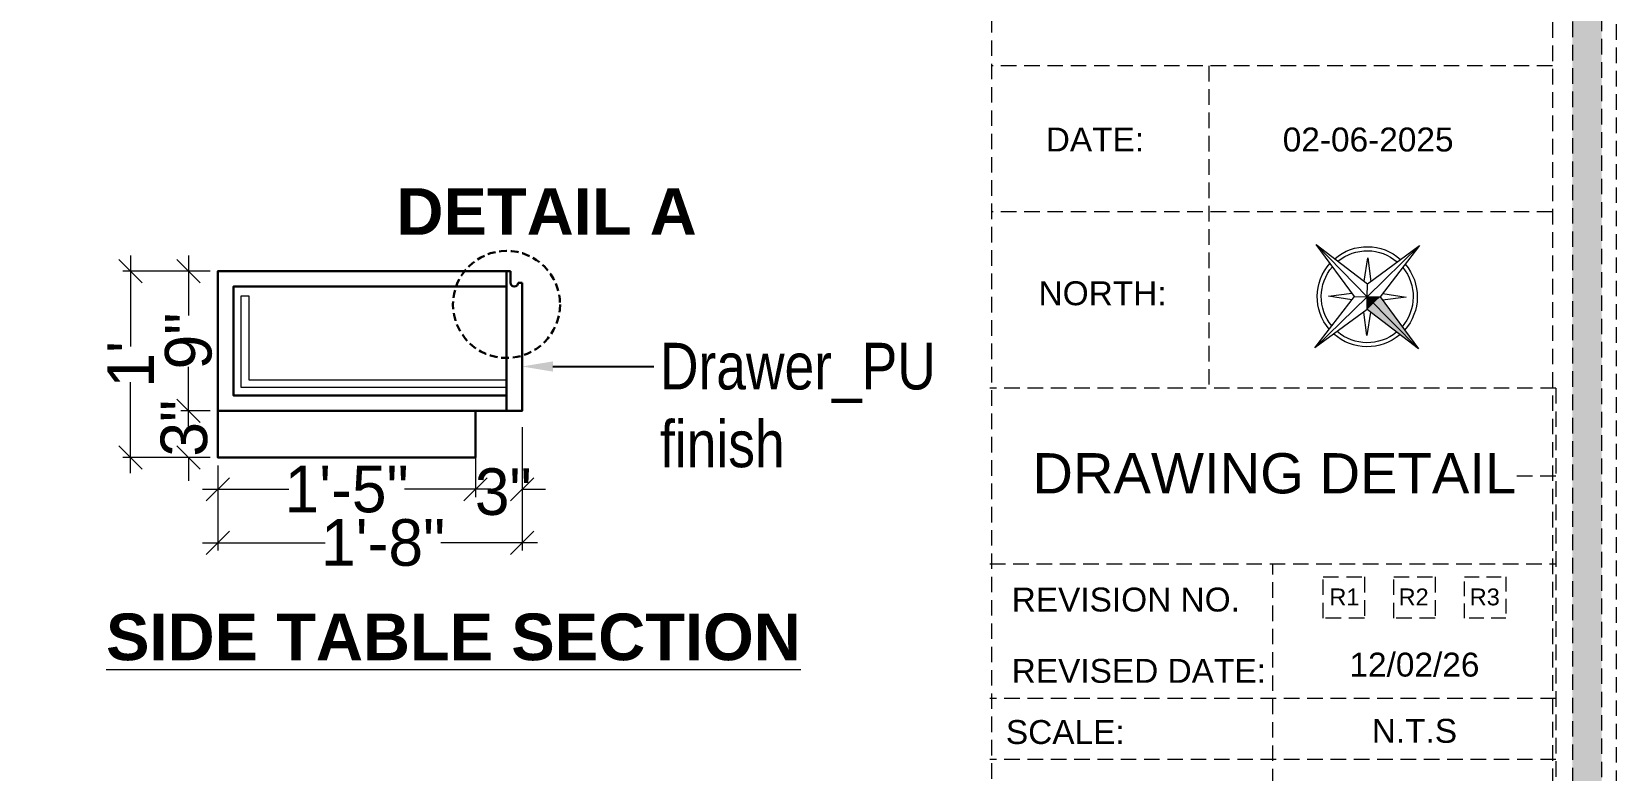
# Model space of a CAD drawing. Header units: millimetres. Extents: x 56222 to 3066687, y -650199 to -121287.
# Drawn here: x 133968 to 134069.9, y -184006.4 to -183958.9 of the extents above; entities that cross this region are included whole.
import ezdxf
from ezdxf import colors
from ezdxf.entities.mleader import LeaderData, LeaderLine
from ezdxf.enums import TextEntityAlignment as Align
from ezdxf.math import Vec2, Vec3

# ---------------------------------------------------------------- set-up
doc = ezdxf.new("R2010")
doc.units = ezdxf.units.MM
doc.header["$MEASUREMENT"] = 0
doc.header["$PDMODE"] = 35
doc.linetypes.add('DASHED', pattern=[0.75, 0.5, -0.25])
doc.linetypes.add('DASHEDX2', pattern=[1.5, 1, -0.5])
doc.layers.get('Defpoints').update_dxf_attribs({"color": 220})
for name, color, linetype, lineweight in [('DIM.', 250, 'Continuous', 13), ('Dimension', 10, 'DASHEDX2', 20), ('FURNITURE', 32, 'Continuous', 9), ('furniture dimensions', 1, 'DASHED', 0), ('NAME PLATE', 7, 'Continuous', 25), ('Text', 7, 'Continuous', 15), ('title block', 7, 'Continuous', 9), ('wall', 7, 'Continuous', 30)]:
    doc.layers.add(name, color=color, linetype=linetype, lineweight=lineweight)
doc.styles.add('Arial', font='arial.ttf')
doc.styles.add('century g', font='GOTHIC.TTF')
doc.styles.get("Standard").update_dxf_attribs({"font": 'arial.ttf', "height": 6})
doc.styles.add('style4', font='ARIALN.TTF')
doc.dimstyles.new('Archana', dxfattribs={"dimtxt": 2, "dimasz": 0.75, "dimexe": 0.5, "dimexo": 0.5, "dimgap": 0, "dimtad": 0, "dimzin": 0, "dimdsep": 46, "dimlunit": 4, "dimtxsty": 'century g', "dimblk": 'OBLIQUE', "dimcen": 0, "dimdle": 1, "dimclrd": 256, "dimclre": 256, "dimclrt": 256, "dimadec": 0, "dimazin": 0, "dimtfac": 1, "dimtofl": 0, "dimtmove": 1, "dimatfit": 3, "dimfxl": 1, "dimfxlon": 1, "dimtolj": 1, "dimtzin": 0, "dimlwd": -1, "dimlwe": -1, "dimarcsym": 0})

# ---------------------------------------------------------------- blocks, each defined once
blk = doc.blocks.new('_Oblique')
at = {"layer": 'wall', "color": 0, "lineweight": -2}
blk.add_line((-0.5, -0.5), (0.5, 0.5), dxfattribs=at)
blk = doc.blocks.new('*D267')
at = {"layer": 'Defpoints', "color": 0, "linetype": 'Continuous', "lineweight": 30, "transparency": 16777216}
for p in [(133996.53, -183983.27), (133979.96, -183986.27), (133996.53, -183988.31)]:
    blk.add_point(p, dxfattribs=at)
at = {"layer": 'furniture dimensions', "color": 5, "linetype": 'Continuous', "transparency": 16777216}
for p, q in [((133996.53, -183984.31), (133996.53, -183988.81)), ((133978.96, -183988.31), (133984.52, -183988.31)), ((133997.53, -183988.31), (133991.96, -183988.31))]:
    blk.add_line(p, q, dxfattribs=at)
at = {"layer": 'furniture dimensions', "color": 5, "linetype": 'ByBlock', "transparency": 16777216}
blk.add_line((133979.96, -183986.77), (133979.96, -183988.81), dxfattribs=at)
at = {"layer": 'furniture dimensions', "color": 5, "linetype": 'Continuous', "transparency": 16777216, "xscale": 1.5, "yscale": 1.5, "zscale": 1.5, "rotation": 180}
blk.add_blockref('_Oblique', (133979.96, -183988.31), dxfattribs=at)
at = {"layer": 'furniture dimensions', "color": 5, "linetype": 'Continuous', "transparency": 16777216, "xscale": 1.5, "yscale": 1.5, "zscale": 1.5}
blk.add_blockref('_Oblique', (133996.53, -183988.31), dxfattribs=at)
at = {"layer": 'furniture dimensions', "linetype": 'Continuous', "lineweight": 0, "transparency": 16777216, "insert": (133988.24, -183988.31), "char_height": 3, "attachment_point": 5, "style": 'century g'}
blk.add_mtext('\\A1;1\'-5"', dxfattribs=at)
blk = doc.blocks.new('*D268')
at = {"layer": 'Defpoints', "color": 0, "linetype": 'Continuous', "lineweight": 30, "transparency": 16777216}
for p in [(133999.53, -183983.27), (133996.53, -183986.27), (133999.53, -183988.31)]:
    blk.add_point(p, dxfattribs=at)
at = {"layer": 'furniture dimensions', "color": 5, "linetype": 'Continuous', "transparency": 16777216}
for p, q in [((133999.53, -183984.31), (133999.53, -183988.81)), ((133996.53, -183988.31), (133995.03, -183988.31)), ((133999.53, -183988.31), (134001.03, -183988.31))]:
    blk.add_line(p, q, dxfattribs=at)
at = {"layer": 'furniture dimensions', "color": 5, "linetype": 'ByBlock', "transparency": 16777216}
blk.add_line((133996.53, -183986.77), (133996.53, -183988.81), dxfattribs=at)
at = {"layer": 'furniture dimensions', "color": 5, "linetype": 'Continuous', "transparency": 16777216, "xscale": 1.5, "yscale": 1.5, "zscale": 1.5}
blk.add_blockref('_Oblique', (133996.53, -183988.31), dxfattribs=at)
at = {"layer": 'furniture dimensions', "color": 5, "linetype": 'Continuous', "transparency": 16777216, "xscale": 1.5, "yscale": 1.5, "zscale": 1.5, "rotation": 180}
blk.add_blockref('_Oblique', (133999.53, -183988.31), dxfattribs=at)
at = {"layer": 'furniture dimensions', "linetype": 'Continuous', "lineweight": 0, "transparency": 16777216, "insert": (133998.32, -183988.48), "char_height": 3, "attachment_point": 5, "style": 'century g'}
blk.add_mtext('\\A1;3"', dxfattribs=at)
blk = doc.blocks.new('*D269')
at = {"layer": 'Defpoints', "color": 0, "linetype": 'Continuous', "lineweight": 30, "transparency": 16777216}
for p in [(133978.07, -183983.27), (133979.96, -183983.27), (133979.96, -183986.27)]:
    blk.add_point(p, dxfattribs=at)
at = {"layer": 'furniture dimensions', "color": 5, "linetype": 'Continuous', "transparency": 16777216}
for p, q in [((133978.07, -183983.27), (133978.07, -183981.77)), ((133979.46, -183983.27), (133977.57, -183983.27)), ((133978.07, -183986.27), (133978.07, -183987.77))]:
    blk.add_line(p, q, dxfattribs=at)
at = {"layer": 'furniture dimensions', "color": 5, "linetype": 'ByBlock', "transparency": 16777216}
blk.add_line((133979.46, -183986.27), (133977.57, -183986.27), dxfattribs=at)
at = {"layer": 'furniture dimensions', "color": 5, "linetype": 'Continuous', "transparency": 16777216, "xscale": 1.5, "yscale": 1.5, "zscale": 1.5}
for p, rotation in [((133978.07, -183983.27), 270), ((133978.07, -183986.27), 90)]:
    blk.add_blockref('_Oblique', p, dxfattribs=dict(at, rotation=rotation))
at = {"layer": 'furniture dimensions', "linetype": 'Continuous', "lineweight": 0, "transparency": 16777216, "insert": (133977.79, -183984.38), "char_height": 3, "attachment_point": 5, "rotation": 90, "style": 'century g'}
blk.add_mtext('\\A1;3"', dxfattribs=at)
blk = doc.blocks.new('*D270')
at = {"layer": 'Defpoints', "color": 0, "linetype": 'Continuous', "lineweight": 30, "transparency": 16777216}
for p in [(133978.07, -183974.27), (133979.96, -183974.27), (133979.96, -183983.27)]:
    blk.add_point(p, dxfattribs=at)
at = {"layer": 'furniture dimensions', "color": 5, "linetype": 'Continuous', "transparency": 16777216}
for p, q in [((133978.07, -183973.27), (133978.07, -183977.12)), ((133979.46, -183974.27), (133977.57, -183974.27)), ((133978.07, -183984.27), (133978.07, -183980.42))]:
    blk.add_line(p, q, dxfattribs=at)
at = {"layer": 'furniture dimensions', "color": 5, "linetype": 'ByBlock', "transparency": 16777216}
blk.add_line((133979.46, -183983.27), (133977.57, -183983.27), dxfattribs=at)
at = {"layer": 'furniture dimensions', "color": 5, "linetype": 'Continuous', "transparency": 16777216, "xscale": 1.5, "yscale": 1.5, "zscale": 1.5}
for p, rotation in [((133978.07, -183974.27), 90), ((133978.07, -183983.27), 270)]:
    blk.add_blockref('_Oblique', p, dxfattribs=dict(at, rotation=rotation))
at = {"layer": 'furniture dimensions', "linetype": 'Continuous', "lineweight": 0, "transparency": 16777216, "insert": (133978.07, -183978.77), "char_height": 3, "attachment_point": 5, "rotation": 90, "style": 'century g'}
blk.add_mtext('\\A1;9"', dxfattribs=at)
blk = doc.blocks.new('*D271')
at = {"layer": 'Defpoints', "color": 0, "linetype": 'Continuous', "lineweight": 30, "transparency": 16777216}
for p in [(133979.96, -183974.27), (133974.34, -183986.27), (133979.96, -183986.27)]:
    blk.add_point(p, dxfattribs=at)
at = {"layer": 'furniture dimensions', "color": 5, "linetype": 'Continuous', "transparency": 16777216}
for p, q in [((133974.34, -183973.27), (133974.34, -183979.12)), ((133974.34, -183987.27), (133974.34, -183981.41)), ((133978.34, -183986.27), (133973.84, -183986.27))]:
    blk.add_line(p, q, dxfattribs=at)
at = {"layer": 'furniture dimensions', "color": 5, "linetype": 'ByBlock', "transparency": 16777216}
blk.add_line((133978.34, -183974.27), (133973.84, -183974.27), dxfattribs=at)
at = {"layer": 'furniture dimensions', "color": 5, "linetype": 'Continuous', "transparency": 16777216, "xscale": 1.5, "yscale": 1.5, "zscale": 1.5}
for p, rotation in [((133974.34, -183974.27), 90), ((133974.34, -183986.27), 270)]:
    blk.add_blockref('_Oblique', p, dxfattribs=dict(at, rotation=rotation))
at = {"layer": 'furniture dimensions', "linetype": 'Continuous', "lineweight": 0, "transparency": 16777216, "insert": (133974.34, -183980.27), "char_height": 3, "attachment_point": 5, "rotation": 90, "style": 'century g'}
blk.add_mtext("\\A1;1'", dxfattribs=at)
blk = doc.blocks.new('*D272')
at = {"layer": 'Defpoints', "color": 0, "linetype": 'Continuous', "lineweight": 30, "transparency": 16777216}
for p in [(133999.53, -183983.27), (133979.96, -183986.27), (133999.53, -183991.75)]:
    blk.add_point(p, dxfattribs=at)
at = {"layer": 'furniture dimensions', "color": 5, "linetype": 'ByBlock', "transparency": 16777216}
blk.add_line((133979.96, -183987.75), (133979.96, -183992.25), dxfattribs=at)
at = {"layer": 'furniture dimensions', "color": 5, "linetype": 'Continuous', "transparency": 16777216}
for p, q in [((133999.53, -183987.75), (133999.53, -183992.25)), ((133978.96, -183991.75), (133986.87, -183991.75)), ((134000.53, -183991.75), (133994.31, -183991.75))]:
    blk.add_line(p, q, dxfattribs=at)
at = {"layer": 'furniture dimensions', "color": 5, "linetype": 'Continuous', "transparency": 16777216, "xscale": 1.5, "yscale": 1.5, "zscale": 1.5, "rotation": 180}
blk.add_blockref('_Oblique', (133979.96, -183991.75), dxfattribs=at)
at = {"layer": 'furniture dimensions', "color": 5, "linetype": 'Continuous', "transparency": 16777216, "xscale": 1.5, "yscale": 1.5, "zscale": 1.5}
blk.add_blockref('_Oblique', (133999.53, -183991.75), dxfattribs=at)
at = {"layer": 'furniture dimensions', "linetype": 'Continuous', "lineweight": 0, "transparency": 16777216, "insert": (133990.59, -183991.75), "char_height": 3, "attachment_point": 5, "style": 'century g'}
blk.add_mtext('\\A1;1\'-8"', dxfattribs=at)
blk = doc.blocks.new('aggerg')
at = {"layer": 'Dimension', "color": 42, "true_color": 0xd39e00}
blk.add_lwpolyline([(-1.41, 1.41), (1.41, 1.41), (1.41, -1.41), (-1.41, -1.41)], close=True, dxfattribs=at)
at = {"layer": 'NAME PLATE', "lineweight": 0, "insert": (-0.03, 0.62), "char_height": 1.151, "width": 2.2458, "attachment_point": 2, "style": 'Arial'}
blk.add_mtext('R3', dxfattribs=at)
blk = doc.blocks.new('4t')
at = {"transparency": 33554607}
h = blk.add_hatch(color=1, dxfattribs=at)
h.dxf.hatch_style = 1
h.paths.add_polyline_path([(45531.33, -35822.29), (45529.23, -35821.83), (45528.09, -35837.01)])
h = blk.add_hatch(color=1, dxfattribs=at)
h.dxf.hatch_style = 1
h.paths.add_polyline_path([(45533.44, -35822.75), (45531.33, -35822.29), (45528.09, -35837.01)])
h = blk.add_hatch(color=1, dxfattribs=at)
h.dxf.hatch_style = 1
h.paths.add_polyline_path([(45531.8, -35820.19), (45529.23, -35821.83), (45531.33, -35822.29)])
h = blk.add_hatch(color=1, dxfattribs=at)
h.dxf.hatch_style = 1
h.paths.add_polyline_path([(45531.8, -35820.19), (45531.33, -35822.29), (45533.44, -35822.75)])
at = {"layer": 'title block', "color": 7, "lineweight": 9}
for p, q in [((45535.51, -35803.37), (45530.16, -35817.62)), ((45535.51, -35803.37), (45531.8, -35820.19)), ((45534.36, -35818.55), (45535.51, -35803.37)), ((45530.5, -35816.7), (45526.88, -35812.49)), ((45526.88, -35812.49), (45529.18, -35817.55)), ((45539.5, -35815.27), (45534.44, -35817.57)), ((45535.28, -35818.89), (45539.5, -35815.27)), ((45530.16, -35817.62), (45514.98, -35816.48)), ((45514.98, -35816.48), (45529.23, -35821.83)), ((45514.98, -35816.48), (45531.8, -35820.19)), ((45531.8, -35820.19), (45530.16, -35817.62)), ((45534.36, -35818.55), (45531.8, -35820.19)), ((45548.62, -35823.9), (45534.36, -35818.55)), ((45528.31, -35821.48), (45524.1, -35825.11)), ((45524.1, -35825.11), (45529.16, -35822.81)), ((45531.8, -35820.19), (45528.09, -35837.01)), ((45529.23, -35821.83), (45528.09, -35837.01)), ((45528.09, -35837.01), (45533.44, -35822.75)), ((45531.8, -35820.19), (45529.23, -35821.83)), ((45533.44, -35822.75), (45531.8, -35820.19)), ((45531.8, -35820.19), (45548.62, -35823.9)), ((45533.44, -35822.75), (45548.62, -35823.9)), ((45536.71, -35827.89), (45534.42, -35822.83)), ((45533.09, -35823.67), (45536.71, -35827.89))]:
    blk.add_line(p, q, dxfattribs=at)
for radius, start, end in [(11.79, 81.36, 163.7665), (10.83, 82.4286, 162.6979), (10.83, 352.4286, 72.6979), (11.79, 351.36, 73.7665), (11.79, 171.36, 253.7665), (10.83, 172.4286, 252.6979), (11.79, 261.36, 343.7665), (10.83, 262.4286, 342.6979)]:
    blk.add_arc((45531.8, -35820.19), radius, start, end, dxfattribs=at)

msp = doc.modelspace()

# ---------------------------------------------------------------- hatches: boundary and pattern name
at = {"layer": 'Dimension', "true_color": 0xd39e00}
h = msp.add_hatch(color=42, dxfattribs=at)
h.paths.add_polyline_path([(133800.428, -183882.832), (133800.428, -184071.87), (134068.996, -184071.87), (134068.996, -183882.832)])
h.paths.add_polyline_path([(133802.313, -183884.716), (134067.111, -183884.716), (134067.111, -184069.985), (133802.313, -184069.985)], flags=16)

# ---------------------------------------------------------------- linework, layer by layer
at = {"layer": 'Dimension', "color": 42, "true_color": 0xd39e00}
for p, q in [((134065.835, -183961.077, 0.119), (134029.747, -183961.077, 0.119)), ((134043.71, -183961.077, 0.119), (134043.71, -183981.795, 0.119)), ((134065.835, -183970.455, 0.119), (134029.747, -183970.455, 0.119)), ((134066.054, -183981.795, 0.119), (134029.636, -183981.795, 0.119)), ((134066.054, -183981.795, 0.119), (134066.054, -184014.78, 0.119)), ((134063.542, -183987.45, 0.119), (134066.054, -183987.45, 0.119)), ((134029.636, -183993.104, 0.119), (134066.054, -183993.104, 0.119)), ((134047.845, -184014.78, 0.119), (134047.845, -183993.104, 0.119)), ((134066.054, -184001.775, 0.119), (134029.636, -184001.775, 0.119)), ((134066.054, -184005.679, 0.119), (134029.636, -184005.679, 0.119))]:
    msp.add_line(p, q, dxfattribs=at)
at = {"layer": 'Dimension', "color": 42, "true_color": 0xd39e00, "elevation": 0.119}
for points in [[(133799.486, -183881.889), (134069.938, -183881.889), (134069.938, -184072.812), (133799.486, -184072.812)], [(133800.428, -183882.832), (134068.996, -183882.832), (134068.996, -184071.87), (133800.428, -184071.87)], [(133802.313, -183884.716), (134067.111, -183884.716), (134067.111, -184069.985), (133802.313, -184069.985)], [(134029.747, -184068.433), (134029.747, -183886.268), (134065.835, -183886.268), (134065.835, -184068.433)], [(134051.068, -183993.943), (134053.726, -183993.943), (134053.726, -183996.601), (134051.068, -183996.601)], [(134055.62, -183993.943), (134058.278, -183993.943), (134058.278, -183996.601), (134055.62, -183996.601)]]:
    msp.add_lwpolyline(points, close=True, dxfattribs=at)
at = {"layer": 'FURNITURE', "lineweight": 30, "ltscale": 0.5}
for p, q in [((133998.529, -183974.267), (133998.529, -183983.267)), ((133998.779, -183974.267), (133998.529, -183974.267)), ((133998.779, -183975.017), (133998.779, -183974.267)), ((133999.279, -183975.017), (133999.529, -183975.017))]:
    msp.add_line(p, q, dxfattribs=at)
for points in [[(133999.529, -183975.017), (133999.529, -183983.267), (133979.958, -183983.267), (133979.958, -183974.267), (133998.529, -183974.267)], [(133998.529, -183982.267), (133980.958, -183982.267), (133980.958, -183975.267), (133998.529, -183975.267)]]:
    msp.add_lwpolyline(points, dxfattribs=at)
at = {"layer": 'FURNITURE', "lineweight": 20, "ltscale": 0.5}
msp.add_lwpolyline([(133998.529, -183981.767), (133981.458, -183981.767), (133981.458, -183975.871), (133981.958, -183975.871), (133981.958, -183981.267), (133998.529, -183981.267)], dxfattribs=at)
at = {"layer": 'FURNITURE', "lineweight": 30, "ltscale": 0.5}
msp.add_lwpolyline([(133996.529, -183983.267), (133979.958, -183983.267), (133979.958, -183986.267), (133996.529, -183986.267)], close=True, dxfattribs=at)
msp.add_arc((133999.029, -183975.017), 0.25, 180, 0, dxfattribs=at)
at = {"layer": 'furniture dimensions', "color": 1, "lineweight": 30}
msp.add_circle((133998.529, -183976.416), 3.443, dxfattribs=at)

# ---------------------------------------------------------------- block references
at = {"xscale": -0.2730348806541595, "yscale": 0.2730348806541595, "zscale": 0.2730348806541595, "rotation": 31.93972284097249}
msp.add_blockref('4t', (139429.608, -169099.687, 0.119), dxfattribs=at)
at = {"layer": 'NAME PLATE', "xscale": 0.9424296748122485, "yscale": 0.9424296748122485, "zscale": 0.9424296748122485}
msp.add_blockref('aggerg', (134061.501, -183995.272, 0.119), dxfattribs=at)

# ---------------------------------------------------------------- texts
at = {"layer": 'DIM.', "color": 1, "char_height": 3, "attachment_point": 1}
for s, insert in [('{\\fArial|b1|i0|c0|p34;DETAIL A}', (133991.449, -183968.938)), ('{\\fArial|b1|i0|c0|p34;\\LSIDE TABLE SECTION}', (133972.761, -183996.301))]:
    msp.add_mtext_dynamic_manual_height_columns(s, width=111.55884, gutter_width=1, heights=[0], dxfattribs=dict(at, insert=insert))
at = {"layer": 'NAME PLATE', "style": 'Arial'}
for s, height, p in [('DATE:', 1.5383, (134036.391, -183966.577, 0.119)), ('02-06-2025', 1.5383, (134053.97, -183966.577, 0.119)), ('NORTH:', 1.5383, (134036.882, -183976.466, 0.119)), ('DRAWING DETAIL', 2.58836, (134047.93, -183988.572, 0.119)), ('REVISION NO.', 1.53828, (134038.377, -183996.17, 0.119)), ('REVISED DATE: ', 1.53828, (134039.512, -184000.756, 0.119)), ('SCALE:', 1.5383, (134034.482, -184004.691, 0.119))]:
    msp.add_text(s, height=height, dxfattribs=at).set_placement(p, align=Align.CENTER)
for s, p in [('R1', (134051.475, -183995.773, 0.119)), ('R2', (134055.929, -183995.773, 0.119))]:
    msp.add_text(s, height=1.0844, dxfattribs=at).set_placement(p)
at = {"layer": 'NAME PLATE', "lineweight": 0, "char_height": 1.5383, "attachment_point": 2, "style": 'Arial'}
for s, insert, width in [('12/02/26', (134056.949, -183998.817, 0.119), 13.33097), ('N.T.S', (134056.949, -184003.076, 0.119), 3.0023)]:
    msp.add_mtext(s, dxfattribs=dict(at, insert=insert, width=width))

# ---------------------------------------------------------------- dimensions: what is measured, and where the dimension line sits
at = {"layer": 'furniture dimensions', "color": 5, "linetype": 'Continuous', "lineweight": 0}
for base, p1, p2, picture, middle in [((133974.336, -183986.267), (133979.958, -183974.267), (133979.958, -183986.267), '*D271', (133974.336, -183980.267)), ((133978.071, -183974.267), (133979.958, -183983.267), (133979.958, -183974.267), '*D270', (133978.071, -183978.767))]:
    dim = msp.add_linear_dim(base=base, p1=p1, p2=p2, angle=90, dimstyle='Archana', override={"dimtxt": 3, "dimasz": 1.5, "dimdec": 0, "dimclrd": 5, "dimclre": 5, "dimfxl": 4}, dxfattribs=at)
    dim.commit()
    dim.dimension.update_dxf_attribs({"geometry": picture, "text_midpoint": middle})
dim = msp.add_linear_dim(base=(133978.071, -183983.267), p1=(133979.958, -183986.267), p2=(133979.958, -183983.267), angle=90, dimstyle='Archana', override={"dimtxt": 3, "dimasz": 1.5, "dimdec": 0, "dimclrd": 5, "dimclre": 5, "dimfxl": 4}, dxfattribs=at)
dim.commit()
dim.dimension.update_dxf_attribs({"geometry": '*D269', "text_midpoint": (133977.791, -183984.38), "dimtype": 160})
dim = msp.add_linear_dim(base=(133996.529, -183988.308), p1=(133979.958, -183986.267), p2=(133996.529, -183983.267), dimstyle='Archana', override={"dimtxt": 3, "dimasz": 1.5, "dimdec": 0, "dimclrd": 5, "dimclre": 5, "dimfxl": 4}, dxfattribs=at)
dim.commit()
dim.dimension.update_dxf_attribs({"geometry": '*D267', "text_midpoint": (133988.244, -183988.308)})
for base, p1, picture, middle in [((133999.529, -183991.75), (133979.958, -183986.267), '*D272', (133990.593, -183991.75)), ((133999.529, -183988.308), (133996.529, -183986.267), '*D268', (133998.318, -183988.481))]:
    dim = msp.add_linear_dim(base=base, p1=p1, p2=(133999.529, -183983.267), dimstyle='Archana', override={"dimtxt": 3, "dimasz": 1.5, "dimdec": 0, "dimclrd": 5, "dimclre": 5, "dimfxl": 4}, dxfattribs=at)
    dim.commit()
    dim.dimension.update_dxf_attribs({"geometry": picture, "text_midpoint": middle, "dimtype": 160})

# ---------------------------------------------------------------- leaders
at = {"layer": 'Text', "color": 1, "lineweight": 0, "ltscale": 20}
ml = msp.add_multileader_mtext('Standard', dxfattribs=at)
ml.set_content('Drawer_PU\\Pfinish', color=1, style='style4')
ml.set_leader_properties()
ml.build(insert=Vec2(0, 0))
ml.multileader.update_dxf_attribs({"dogleg_length": 2.025, "arrow_head_size": 2})
ctx = ml.context
ctx.base_point, ctx.char_height, ctx.arrow_head_size, ctx.landing_gap_size, ctx.plane_origin = Vec3(134008.004, -183980.409), 3, 2, 0.4, Vec3(133947.124, -183980.409)
notes = []
notes.append((ctx, [(0, (1, 1, 0), (134005.98, -183980.409), (1, 0), 2.025, [(0, [(133999.517, -183980.409)], 0, [])])]))
ctx.mtext.insert = Vec3(134008.404, -183978.885)
for ctx, leaders in notes:
    for number, flags, end, landing, length, lines in leaders:
        leader = LeaderData()
        leader.index, (leader.has_last_leader_line, leader.has_dogleg_vector, leader.attachment_direction) = number, flags
        leader.last_leader_point, leader.dogleg_vector, leader.dogleg_length = Vec3(end), Vec3(landing), length
        for number, points, colour, breaks in lines:
            line = LeaderLine()
            line.index, line.vertices, line.color, line.breaks = number, Vec3.list(points), colors.encode_raw_color(colour), breaks
            leader.lines.append(line)
        ctx.leaders.append(leader)

doc.saveas('drawing.dxf')
